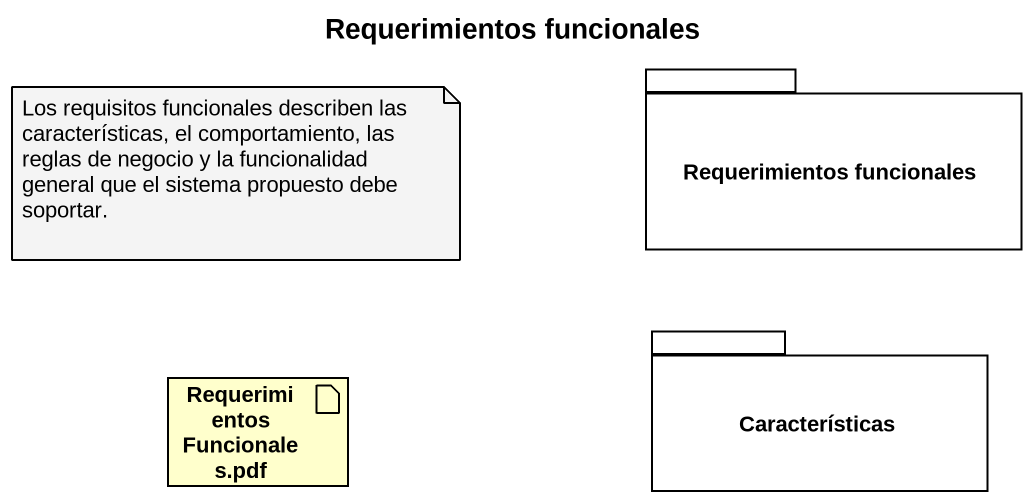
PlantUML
@startuml
title Requerimientos funcionales
package "Requerimientos funcionales" as Requerimientos_funcionales {
}
artifact "Requerimientos Funcionales.pdf" as Requerimientos_Funcionales
package Características {
}
note as N1
  Los requisitos funcionales describen las características, el comportamiento, las reglas de negocio y la funcionalidad general que el sistema propuesto debe soportar.
end note
@enduml
